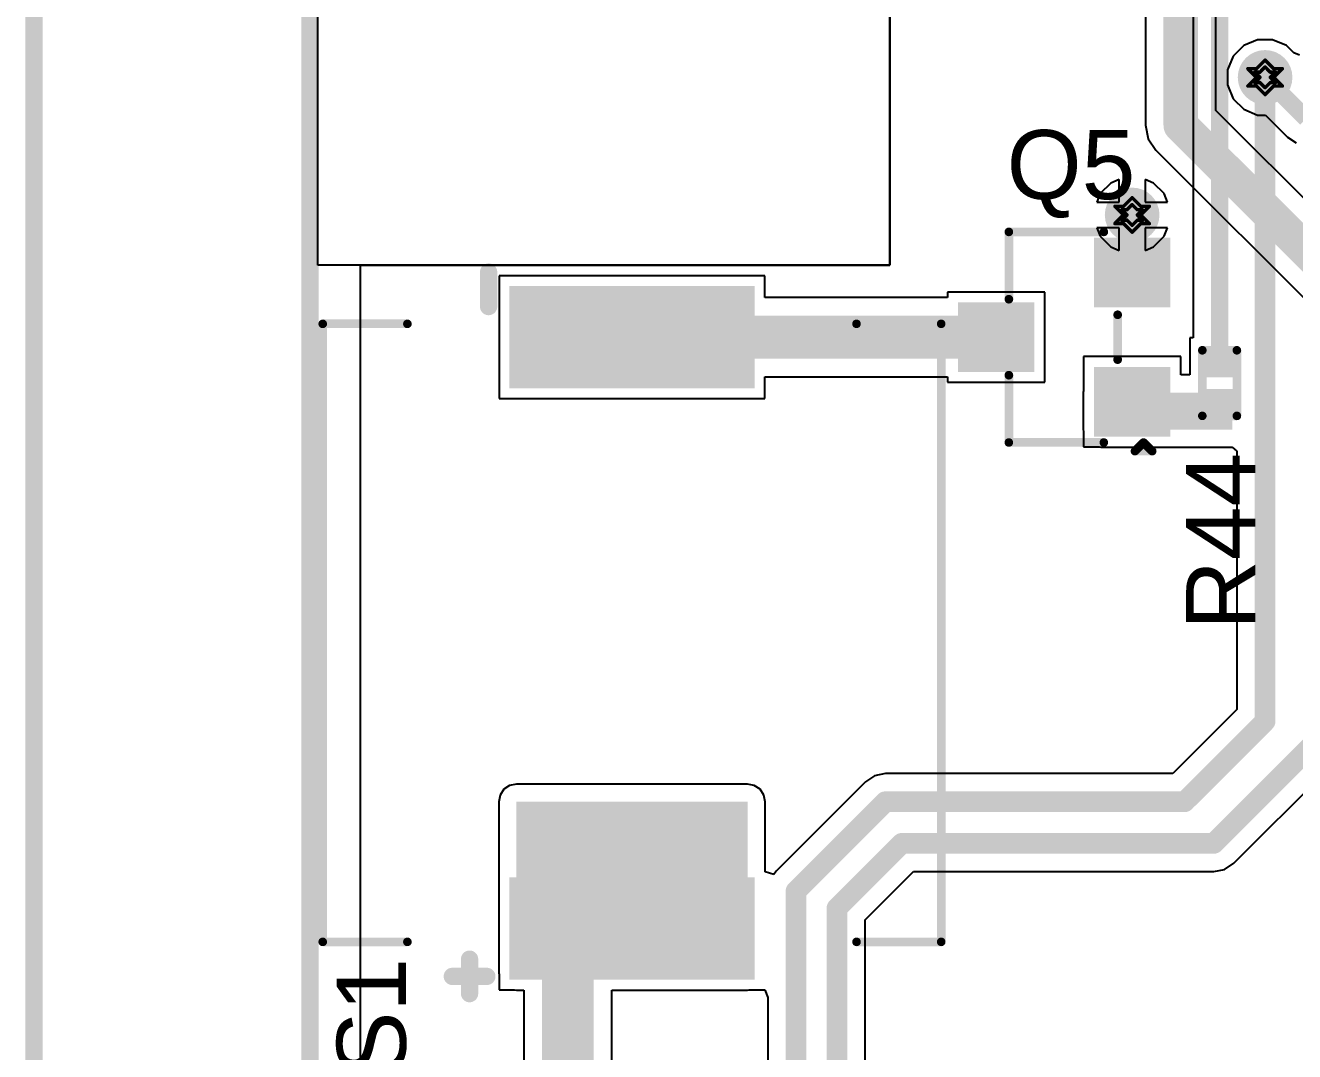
# Model space of a CAD drawing. Header units: inches. Extents: x -18 to 237, y -41 to 211.
# Drawn here: x -7.72 to 10.94, y 24.24 to 39.34 of the extents above; entities that cross this region are included whole.
import ezdxf

# ---------------------------------------------------------------- set-up
doc = ezdxf.new("R2010")
doc.units = ezdxf.units.IN
for name, color, linetype in [('Board Outline', 216, 'Continuous'), ('Bottom Layer', 5, 'Continuous'), ('Bottom Solder', 6, 'Continuous'), ('Dimensions', 6, 'Continuous'), ('Drill Drawing', 1, 'Continuous'), ('Top Layer', 1, 'Continuous'), ('Top Overlay', 2, 'Continuous'), ('Top Paste', 8, 'Continuous'), ('Top Solder', 216, 'Continuous'), ('Via Holes', 16, 'Continuous')]:
    doc.layers.add(name, color=color, linetype=linetype)
doc.styles.add('Arial', font='', dxfattribs={"height": 0.2})
doc.styles.get('Arial').set_extended_font_data('Arial')

# ---------------------------------------------------------------- blocks, each defined once
blk = doc.blocks.new('R___0201_39')
at = {"layer": 'Top Layer'}
for points in [[(-0.41, 0.185), (-0.14, 0.185), (-0.14, -0.185), (-0.41, -0.185)], [(0.14, 0.185), (0.41, 0.185), (0.41, -0.185), (0.14, -0.185)]]:
    blk.add_hatch(color=1, dxfattribs=at).paths.add_polyline_path(points)
at = {"layer": 'Top Paste'}
for points in [[(-0.41, 0.185), (-0.14, 0.185), (-0.14, -0.185), (-0.41, -0.185)], [(0.14, 0.185), (0.41, 0.185), (0.41, -0.185), (0.14, -0.185)]]:
    blk.add_hatch(color=8, dxfattribs=at).paths.add_polyline_path(points)
at = {"layer": 'Top Solder'}
for points in [[(-0.465, 0.24), (-0.085, 0.24), (-0.085, -0.24), (-0.465, -0.24)], [(0.085, 0.24), (0.465, 0.24), (0.465, -0.24), (0.085, -0.24)]]:
    blk.add_hatch(color=216, dxfattribs=at).paths.add_polyline_path(points)
at = {"layer": 'Top Overlay'}
for points in [[(-0.483, -0.254, 0.127, 0.127, 0), (-0.483, 0.254, 0.127, 0.127, 0)], [(0.483, 0.254, 0.127, 0.127, 0), (-0.483, 0.254, 0.127, 0.127, 0)], [(0.483, -0.254, 0.127, 0.127, 0), (0.483, 0.254, 0.127, 0.127, 0)], [(0.483, -0.254, 0.127, 0.127, 0), (-0.483, -0.254, 0.127, 0.127, 0)]]:
    blk.add_lwpolyline(points, format="xyseb", dxfattribs=at)
for points in [[(-0.514, 0.254, 0.0635, 0.0635, 1), (-0.451, 0.254, 0.0635, 0.0635, 1)], [(-0.514, 0.254, 0.0635, 0.0635, 1), (-0.451, 0.254, 0.0635, 0.0635, 1)], [(0.451, 0.254, 0.0635, 0.0635, 1), (0.514, 0.254, 0.0635, 0.0635, 1)], [(0.451, 0.254, 0.0635, 0.0635, 1), (0.514, 0.254, 0.0635, 0.0635, 1)], [(-0.514, -0.254, 0.0635, 0.0635, 1), (-0.451, -0.254, 0.0635, 0.0635, 1)], [(-0.514, -0.254, 0.0635, 0.0635, 1), (-0.451, -0.254, 0.0635, 0.0635, 1)], [(0.451, -0.254, 0.0635, 0.0635, 1), (0.514, -0.254, 0.0635, 0.0635, 1)], [(0.451, -0.254, 0.0635, 0.0635, 1), (0.514, -0.254, 0.0635, 0.0635, 1)]]:
    blk.add_lwpolyline(points, format="xyseb", close=True, dxfattribs=at)
blk = doc.blocks.new('SOT_23_83')
at = {"layer": 'Top Layer'}
for points in [[(-0.41, 1.46), (0.41, 1.46), (0.41, 0.54), (-0.41, 0.54)], [(-1.36, -0.54), (-0.54, -0.54), (-0.54, -1.46), (-1.36, -1.46)], [(0.54, -0.54), (1.36, -0.54), (1.36, -1.46), (0.54, -1.46)]]:
    blk.add_hatch(color=1, dxfattribs=at).paths.add_polyline_path(points)
at = {"layer": 'Top Paste'}
for points in [[(-0.41, 1.46), (0.41, 1.46), (0.41, 0.54), (-0.41, 0.54)], [(-1.36, -0.54), (-0.54, -0.54), (-0.54, -1.46), (-1.36, -1.46)], [(0.54, -0.54), (1.36, -0.54), (1.36, -1.46), (0.54, -1.46)]]:
    blk.add_hatch(color=8, dxfattribs=at).paths.add_polyline_path(points)
at = {"layer": 'Top Solder'}
for points in [[(-0.512, 1.562), (0.512, 1.562), (0.512, 0.438), (-0.512, 0.438)], [(-1.462, -0.438), (-0.438, -0.438), (-0.438, -1.562), (-1.462, -1.562)], [(0.438, -0.438), (1.462, -0.438), (1.462, -1.562), (0.438, -1.562)]]:
    blk.add_hatch(color=216, dxfattribs=at).paths.add_polyline_path(points)
at = {"layer": 'Top Overlay'}
for points in [[(-1.549, 0.813, 0.127, 0.127, 0), (-1.549, -0.584, 0.127, 0.127, 0)], [(-1.549, 0.813, 0.127, 0.127, 0), (-0.559, 0.813, 0.127, 0.127, 0)], [(0.559, 0.813, 0.127, 0.127, 0), (1.549, 0.813, 0.127, 0.127, 0)], [(1.549, 0.813, 0.127, 0.127, 0), (1.549, -0.584, 0.127, 0.127, 0)], [(-0.33, -0.787, 0.127, 0.127, 0), (0.33, -0.787, 0.127, 0.127, 0)], [(-1.676, -1.041, 0.127, 0.127, 0), (-1.549, -1.168, 0.127, 0.127, 0)], [(-1.676, -1.041, 0.127, 0.127, 0), (-1.676, -1.295, 0.127, 0.127, 0)], [(-1.549, -1.168, 0.127, 0.127, 0), (-1.676, -1.295, 0.127, 0.127, 0)]]:
    blk.add_lwpolyline(points, format="xyseb", dxfattribs=at)
for points in [[(-1.581, 0.813, 0.0635, 0.0635, 1), (-1.518, 0.813, 0.0635, 0.0635, 1)], [(-1.581, 0.813, 0.0635, 0.0635, 1), (-1.518, 0.813, 0.0635, 0.0635, 1)], [(-0.591, 0.813, 0.0635, 0.0635, 1), (-0.527, 0.813, 0.0635, 0.0635, 1)], [(0.527, 0.813, 0.0635, 0.0635, 1), (0.591, 0.813, 0.0635, 0.0635, 1)], [(1.518, 0.813, 0.0635, 0.0635, 1), (1.581, 0.813, 0.0635, 0.0635, 1)], [(1.518, 0.813, 0.0635, 0.0635, 1), (1.581, 0.813, 0.0635, 0.0635, 1)], [(-1.581, -0.584, 0.0635, 0.0635, 1), (-1.518, -0.584, 0.0635, 0.0635, 1)], [(1.518, -0.584, 0.0635, 0.0635, 1), (1.581, -0.584, 0.0635, 0.0635, 1)], [(-0.362, -0.787, 0.0635, 0.0635, 1), (-0.298, -0.787, 0.0635, 0.0635, 1)], [(0.298, -0.787, 0.0635, 0.0635, 1), (0.362, -0.787, 0.0635, 0.0635, 1)], [(-1.708, -1.041, 0.0635, 0.0635, 1), (-1.645, -1.041, 0.0635, 0.0635, 1)], [(-1.708, -1.041, 0.0635, 0.0635, 1), (-1.645, -1.041, 0.0635, 0.0635, 1)], [(-1.581, -1.168, 0.0635, 0.0635, 1), (-1.518, -1.168, 0.0635, 0.0635, 1)], [(-1.581, -1.168, 0.0635, 0.0635, 1), (-1.518, -1.168, 0.0635, 0.0635, 1)], [(-1.708, -1.295, 0.0635, 0.0635, 1), (-1.645, -1.295, 0.0635, 0.0635, 1)], [(-1.708, -1.295, 0.0635, 0.0635, 1), (-1.645, -1.295, 0.0635, 0.0635, 1)]]:
    blk.add_lwpolyline(points, format="xyseb", close=True, dxfattribs=at)
blk = doc.blocks.new('PKMCS0909E4000_R1_96')
at = {"layer": 'Top Layer'}
for points in [[(-5, 1.7), (-3.7, 1.7), (-3.7, -1.7), (-5, -1.7)], [(3.7, 1.7), (5, 1.7), (5, -1.7), (3.7, -1.7)]]:
    blk.add_hatch(color=1, dxfattribs=at).paths.add_polyline_path(points)
at = {"layer": 'Top Paste'}
for points in [[(-5, 1.7), (-3.7, 1.7), (-3.7, -1.7), (-5, -1.7)], [(3.7, 1.7), (5, 1.7), (5, -1.7), (3.7, -1.7)]]:
    blk.add_hatch(color=8, dxfattribs=at).paths.add_polyline_path(points)
at = {"layer": 'Top Solder'}
for points in [[(-5.102, 1.802), (-3.598, 1.802), (-3.598, -1.802), (-5.102, -1.802)], [(3.598, 1.802), (5.102, 1.802), (5.102, -1.802), (3.598, -1.802)]]:
    blk.add_hatch(color=216, dxfattribs=at).paths.add_polyline_path(points)
at = {"layer": 'Top Overlay'}
for points in [[(-4.547, 4.547, 0.127, 0.127, 0), (4.547, 4.547, 0.127, 0.127, 0)], [(-4.547, 4.547, 0.127, 0.127, 0), (-4.547, 3.302, 0.127, 0.127, 0)], [(4.547, 4.547, 0.127, 0.127, 0), (4.547, 3.302, 0.127, 0.127, 0)], [(-5.055, 2.642, 0.254, 0.254, 0), (-5.055, 2.134, 0.254, 0.254, 0)], [(-5.309, 2.388, 0.254, 0.254, 0), (-4.801, 2.388, 0.254, 0.254, 0)], [(4.801, 2.108, 0.254, 0.254, 0), (5.309, 2.108, 0.254, 0.254, 0)], [(-4.547, -3.302, 0.127, 0.127, 0), (-4.547, -4.547, 0.127, 0.127, 0)], [(4.547, -3.302, 0.127, 0.127, 0), (4.547, -4.547, 0.127, 0.127, 0)], [(-4.547, -4.547, 0.127, 0.127, 0), (4.547, -4.547, 0.127, 0.127, 0)]]:
    blk.add_lwpolyline(points, format="xyseb", dxfattribs=at)
for points in [[(-4.578, 4.547, 0.0635, 0.0635, 1), (-4.515, 4.547, 0.0635, 0.0635, 1)], [(-4.578, 4.547, 0.0635, 0.0635, 1), (-4.515, 4.547, 0.0635, 0.0635, 1)], [(4.515, 4.547, 0.0635, 0.0635, 1), (4.578, 4.547, 0.0635, 0.0635, 1)], [(4.515, 4.547, 0.0635, 0.0635, 1), (4.578, 4.547, 0.0635, 0.0635, 1)], [(-4.578, 3.302, 0.0635, 0.0635, 1), (-4.515, 3.302, 0.0635, 0.0635, 1)], [(4.515, 3.302, 0.0635, 0.0635, 1), (4.578, 3.302, 0.0635, 0.0635, 1)], [(-5.118, 2.642, 0.127, 0.127, 1), (-4.991, 2.642, 0.127, 0.127, 1)], [(-5.372, 2.388, 0.127, 0.127, 1), (-5.245, 2.388, 0.127, 0.127, 1)], [(-4.864, 2.388, 0.127, 0.127, 1), (-4.737, 2.388, 0.127, 0.127, 1)], [(-5.118, 2.134, 0.127, 0.127, 1), (-4.991, 2.134, 0.127, 0.127, 1)], [(4.737, 2.108, 0.127, 0.127, 1), (4.864, 2.108, 0.127, 0.127, 1)], [(5.245, 2.108, 0.127, 0.127, 1), (5.372, 2.108, 0.127, 0.127, 1)], [(-4.578, -3.302, 0.0635, 0.0635, 1), (-4.515, -3.302, 0.0635, 0.0635, 1)], [(4.515, -3.302, 0.0635, 0.0635, 1), (4.578, -3.302, 0.0635, 0.0635, 1)], [(-4.578, -4.547, 0.0635, 0.0635, 1), (-4.515, -4.547, 0.0635, 0.0635, 1)], [(-4.578, -4.547, 0.0635, 0.0635, 1), (-4.515, -4.547, 0.0635, 0.0635, 1)], [(4.515, -4.547, 0.0635, 0.0635, 1), (4.578, -4.547, 0.0635, 0.0635, 1)], [(4.515, -4.547, 0.0635, 0.0635, 1), (4.578, -4.547, 0.0635, 0.0635, 1)]]:
    blk.add_lwpolyline(points, format="xyseb", close=True, dxfattribs=at)

msp = doc.modelspace()

# ---------------------------------------------------------------- hatches: boundary and pattern name
at = {"layer": 'Bottom Layer'}
h = msp.add_hatch(color=5, dxfattribs=at)
edge = h.paths.add_edge_path()
edge.add_arc((10.508, 38.578), 0.3, 0, 360)
h = msp.add_hatch(color=5, dxfattribs=at)
edge = h.paths.add_edge_path()
edge.add_arc((8.553, 36.554), 0.3, 0, 360)
at = {"layer": 'Bottom Solder'}
h = msp.add_hatch(color=6, dxfattribs=at)
edge = h.paths.add_edge_path()
edge.add_arc((10.508, 38.578), 0.402, 0, 360)
h = msp.add_hatch(color=6, dxfattribs=at)
edge = h.paths.add_edge_path()
edge.add_arc((8.553, 36.554), 0.402, 0, 360)
at = {"layer": 'Top Layer'}
h = msp.add_hatch(color=1, dxfattribs=at)
edge = h.paths.add_edge_path()
edge.add_arc((10.508, 38.578), 0.3, 0, 360)
h = msp.add_hatch(color=1, dxfattribs=at)
edge = h.paths.add_edge_path()
edge.add_arc((8.553, 36.554), 0.3, 0, 360)
for points in [[(8.093, 33.395), (10.024, 33.395), (10.024, 33.94), (8.093, 33.94)], [(-0.502, 25.405), (2.898, 25.405), (2.898, 27.92), (-0.502, 27.92)]]:
    msp.add_hatch(color=1, dxfattribs=at).paths.add_polyline_path(points)
at = {"layer": 'Top Solder'}
h = msp.add_hatch(color=216, dxfattribs=at)
edge = h.paths.add_edge_path()
edge.add_arc((10.508, 38.578), 0.402, 0, 360)
h = msp.add_hatch(color=216, dxfattribs=at)
edge = h.paths.add_edge_path()
edge.add_arc((8.553, 36.554), 0.402, 0, 360)
at = {"layer": 'Via Holes'}
h = msp.add_hatch(color=7, dxfattribs=at)
edge = h.paths.add_edge_path()
edge.add_arc((10.508, 38.578), 0.15, 0, 360)
h = msp.add_hatch(color=7, dxfattribs=at)
edge = h.paths.add_edge_path()
edge.add_arc((8.553, 36.554), 0.15, 0, 360)

# ---------------------------------------------------------------- linework, layer by layer
at = {"layer": 'Board Outline'}
msp.add_lwpolyline([(-3.538, 110.524, 0.254, 0.254, 0), (-3.538, -3.476, 0.254, 0.254, 0)], format="xyseb", dxfattribs=at)
at = {"layer": 'Bottom Layer'}
for p, q in [((-3.42, 35.815), (-3.42, 77.955)), ((4.99, 77.955), (4.99, 35.815)), ((4.99, 35.815), (4.99, 49.817)), ((8.75, 43.082), (8.75, 37.874)), ((9.786, 38.088), (9.786, 41.665)), ((10.194, 39.048), (10.039, 38.892)), ((10.398, 39.132), (10.194, 39.048)), ((10.618, 39.132), (10.398, 39.132)), ((10.822, 39.048), (10.618, 39.132)), ((10.929, 38.941), (10.822, 39.048)), ((10.039, 38.892), (9.954, 38.688)), ((11.012, 38.906), (10.929, 38.941)), ((9.954, 38.688), (9.954, 38.468)), ((9.954, 38.468), (10.039, 38.264)), ((10.039, 38.264), (10.194, 38.109)), ((16.504, 31.37), (9.786, 38.088)), ((10.194, 38.109), (10.398, 38.024)), ((10.398, 38.024), (10.513, 38.024)), ((10.513, 38.024), (10.838, 37.699)), ((8.75, 37.874), (8.789, 37.676)), ((8.789, 37.676), (8.901, 37.508)), ((10.838, 37.699), (10.964, 37.615)), ((8.901, 37.508), (15.923, 30.486)), ((8.239, 37.023), (8.084, 36.867)), ((8.363, 37.074), (8.239, 37.023)), ((8.363, 36.744), (8.363, 37.074)), ((8.867, 37.023), (8.744, 37.074)), ((8.744, 37.074), (8.744, 36.744)), ((9.023, 36.867), (8.867, 37.023)), ((8.084, 36.867), (8.032, 36.744)), ((9.074, 36.744), (9.023, 36.867)), ((8.032, 36.744), (8.363, 36.744)), ((8.744, 36.744), (9.074, 36.744)), ((8.363, 36.363), (8.032, 36.363)), ((8.032, 36.363), (8.084, 36.24)), ((8.084, 36.24), (8.239, 36.084)), ((8.363, 36.033), (8.363, 36.363)), ((9.074, 36.363), (8.744, 36.363)), ((8.744, 36.363), (8.744, 36.033)), ((8.867, 36.084), (9.023, 36.24)), ((9.023, 36.24), (9.074, 36.363)), ((8.239, 36.084), (8.363, 36.033)), ((8.744, 36.033), (8.867, 36.084)), ((4.99, 35.815), (-3.42, 35.815)), ((-2.794, 19.501), (-2.794, 35.815)), ((-2.794, 35.815), (4.99, 35.815))]:
    msp.add_line(p, q, dxfattribs=at)
for points in [[(9.268, 37.874, 0.508, 0.508, 0), (9.268, 43.082, 0.508, 0.508, 0)], [(10.508, 38.578, 0.254, 0.254, 0), (11.113, 37.973, 0.254, 0.254, 0)], [(9.268, 37.874, 0.508, 0.508, 0), (16.289, 30.852, 0.508, 0.508, 0)]]:
    msp.add_lwpolyline(points, format="xyseb", dxfattribs=at)
for points in [[(10.445, 38.578, 0.127, 0.127, 1), (10.572, 38.578, 0.127, 0.127, 1)], [(9.141, 37.874, 0.254, 0.254, 1), (9.395, 37.874, 0.254, 0.254, 1)], [(9.141, 37.874, 0.254, 0.254, 1), (9.395, 37.874, 0.254, 0.254, 1)]]:
    msp.add_lwpolyline(points, format="xyseb", close=True, dxfattribs=at)
at = {"layer": 'Dimensions'}
msp.add_lwpolyline([(-7.595, -3.476, 0.254, 0.254, 0), (-7.595, 45.347, 0.254, 0.254, 0)], format="xyseb", dxfattribs=at)
at = {"layer": 'Drill Drawing'}
for points in [[(10.381, 38.705, 0.0508, 0.0508, 0), (10.508, 38.832, 0.0508, 0.0508, 0)], [(10.508, 38.832, 0.0508, 0.0508, 0), (10.635, 38.705, 0.0508, 0.0508, 0)], [(10.254, 38.705, 0.0508, 0.0508, 0), (10.381, 38.578, 0.0508, 0.0508, 0)], [(10.254, 38.705, 0.0508, 0.0508, 0), (10.381, 38.705, 0.0508, 0.0508, 0)], [(10.356, 38.654, 0.0508, 0.0508, 0), (10.432, 38.578, 0.0508, 0.0508, 0)], [(10.356, 38.654, 0.0508, 0.0508, 0), (10.432, 38.654, 0.0508, 0.0508, 0)], [(10.432, 38.654, 0.0508, 0.0508, 0), (10.508, 38.731, 0.0508, 0.0508, 0)], [(10.508, 38.731, 0.0508, 0.0508, 0), (10.584, 38.654, 0.0508, 0.0508, 0)], [(10.584, 38.654, 0.0508, 0.0508, 0), (10.661, 38.654, 0.0508, 0.0508, 0)], [(10.584, 38.578, 0.0508, 0.0508, 0), (10.661, 38.654, 0.0508, 0.0508, 0)], [(10.635, 38.705, 0.0508, 0.0508, 0), (10.762, 38.705, 0.0508, 0.0508, 0)], [(10.635, 38.578, 0.0508, 0.0508, 0), (10.762, 38.705, 0.0508, 0.0508, 0)], [(10.254, 38.451, 0.0508, 0.0508, 0), (10.381, 38.578, 0.0508, 0.0508, 0)], [(10.254, 38.451, 0.0508, 0.0508, 0), (10.381, 38.451, 0.0508, 0.0508, 0)], [(10.356, 38.502, 0.0508, 0.0508, 0), (10.432, 38.578, 0.0508, 0.0508, 0)], [(10.356, 38.502, 0.0508, 0.0508, 0), (10.432, 38.502, 0.0508, 0.0508, 0)], [(10.381, 38.451, 0.0508, 0.0508, 0), (10.508, 38.324, 0.0508, 0.0508, 0)], [(10.432, 38.502, 0.0508, 0.0508, 0), (10.508, 38.426, 0.0508, 0.0508, 0)], [(10.508, 38.426, 0.0508, 0.0508, 0), (10.584, 38.502, 0.0508, 0.0508, 0)], [(10.508, 38.324, 0.0508, 0.0508, 0), (10.635, 38.451, 0.0508, 0.0508, 0)], [(10.584, 38.578, 0.0508, 0.0508, 0), (10.661, 38.502, 0.0508, 0.0508, 0)], [(10.584, 38.502, 0.0508, 0.0508, 0), (10.661, 38.502, 0.0508, 0.0508, 0)], [(10.635, 38.578, 0.0508, 0.0508, 0), (10.762, 38.451, 0.0508, 0.0508, 0)], [(10.635, 38.451, 0.0508, 0.0508, 0), (10.762, 38.451, 0.0508, 0.0508, 0)], [(8.426, 36.681, 0.0508, 0.0508, 0), (8.553, 36.808, 0.0508, 0.0508, 0)], [(8.553, 36.808, 0.0508, 0.0508, 0), (8.68, 36.681, 0.0508, 0.0508, 0)], [(8.299, 36.681, 0.0508, 0.0508, 0), (8.426, 36.554, 0.0508, 0.0508, 0)], [(8.299, 36.681, 0.0508, 0.0508, 0), (8.426, 36.681, 0.0508, 0.0508, 0)], [(8.401, 36.63, 0.0508, 0.0508, 0), (8.477, 36.554, 0.0508, 0.0508, 0)], [(8.401, 36.63, 0.0508, 0.0508, 0), (8.477, 36.63, 0.0508, 0.0508, 0)], [(8.477, 36.63, 0.0508, 0.0508, 0), (8.553, 36.706, 0.0508, 0.0508, 0)], [(8.553, 36.706, 0.0508, 0.0508, 0), (8.629, 36.63, 0.0508, 0.0508, 0)], [(8.629, 36.63, 0.0508, 0.0508, 0), (8.706, 36.63, 0.0508, 0.0508, 0)], [(8.629, 36.554, 0.0508, 0.0508, 0), (8.706, 36.63, 0.0508, 0.0508, 0)], [(8.68, 36.681, 0.0508, 0.0508, 0), (8.807, 36.681, 0.0508, 0.0508, 0)], [(8.68, 36.554, 0.0508, 0.0508, 0), (8.807, 36.681, 0.0508, 0.0508, 0)], [(8.299, 36.427, 0.0508, 0.0508, 0), (8.426, 36.554, 0.0508, 0.0508, 0)], [(8.299, 36.427, 0.0508, 0.0508, 0), (8.426, 36.427, 0.0508, 0.0508, 0)], [(8.401, 36.477, 0.0508, 0.0508, 0), (8.477, 36.554, 0.0508, 0.0508, 0)], [(8.401, 36.477, 0.0508, 0.0508, 0), (8.477, 36.477, 0.0508, 0.0508, 0)], [(8.426, 36.427, 0.0508, 0.0508, 0), (8.553, 36.3, 0.0508, 0.0508, 0)], [(8.477, 36.477, 0.0508, 0.0508, 0), (8.553, 36.401, 0.0508, 0.0508, 0)], [(8.553, 36.401, 0.0508, 0.0508, 0), (8.629, 36.477, 0.0508, 0.0508, 0)], [(8.553, 36.3, 0.0508, 0.0508, 0), (8.68, 36.427, 0.0508, 0.0508, 0)], [(8.629, 36.554, 0.0508, 0.0508, 0), (8.706, 36.477, 0.0508, 0.0508, 0)], [(8.629, 36.477, 0.0508, 0.0508, 0), (8.706, 36.477, 0.0508, 0.0508, 0)], [(8.68, 36.554, 0.0508, 0.0508, 0), (8.807, 36.427, 0.0508, 0.0508, 0)], [(8.68, 36.427, 0.0508, 0.0508, 0), (8.807, 36.427, 0.0508, 0.0508, 0)]]:
    msp.add_lwpolyline(points, format="xyseb", dxfattribs=at)
for points in [[(10.496, 38.832, 0.0254, 0.0254, 1), (10.521, 38.832, 0.0254, 0.0254, 1)], [(10.496, 38.832, 0.0254, 0.0254, 1), (10.521, 38.832, 0.0254, 0.0254, 1)], [(10.242, 38.705, 0.0254, 0.0254, 1), (10.267, 38.705, 0.0254, 0.0254, 1)], [(10.242, 38.705, 0.0254, 0.0254, 1), (10.267, 38.705, 0.0254, 0.0254, 1)], [(10.343, 38.654, 0.0254, 0.0254, 1), (10.369, 38.654, 0.0254, 0.0254, 1)], [(10.343, 38.654, 0.0254, 0.0254, 1), (10.369, 38.654, 0.0254, 0.0254, 1)], [(10.369, 38.705, 0.0254, 0.0254, 1), (10.394, 38.705, 0.0254, 0.0254, 1)], [(10.369, 38.705, 0.0254, 0.0254, 1), (10.394, 38.705, 0.0254, 0.0254, 1)], [(10.419, 38.654, 0.0254, 0.0254, 1), (10.445, 38.654, 0.0254, 0.0254, 1)], [(10.419, 38.654, 0.0254, 0.0254, 1), (10.445, 38.654, 0.0254, 0.0254, 1)], [(10.496, 38.731, 0.0254, 0.0254, 1), (10.521, 38.731, 0.0254, 0.0254, 1)], [(10.496, 38.731, 0.0254, 0.0254, 1), (10.521, 38.731, 0.0254, 0.0254, 1)], [(10.572, 38.654, 0.0254, 0.0254, 1), (10.597, 38.654, 0.0254, 0.0254, 1)], [(10.572, 38.654, 0.0254, 0.0254, 1), (10.597, 38.654, 0.0254, 0.0254, 1)], [(10.623, 38.705, 0.0254, 0.0254, 1), (10.648, 38.705, 0.0254, 0.0254, 1)], [(10.623, 38.705, 0.0254, 0.0254, 1), (10.648, 38.705, 0.0254, 0.0254, 1)], [(10.648, 38.654, 0.0254, 0.0254, 1), (10.673, 38.654, 0.0254, 0.0254, 1)], [(10.648, 38.654, 0.0254, 0.0254, 1), (10.673, 38.654, 0.0254, 0.0254, 1)], [(10.75, 38.705, 0.0254, 0.0254, 1), (10.775, 38.705, 0.0254, 0.0254, 1)], [(10.75, 38.705, 0.0254, 0.0254, 1), (10.775, 38.705, 0.0254, 0.0254, 1)], [(10.242, 38.451, 0.0254, 0.0254, 1), (10.267, 38.451, 0.0254, 0.0254, 1)], [(10.242, 38.451, 0.0254, 0.0254, 1), (10.267, 38.451, 0.0254, 0.0254, 1)], [(10.343, 38.502, 0.0254, 0.0254, 1), (10.369, 38.502, 0.0254, 0.0254, 1)], [(10.343, 38.502, 0.0254, 0.0254, 1), (10.369, 38.502, 0.0254, 0.0254, 1)], [(10.369, 38.578, 0.0254, 0.0254, 1), (10.394, 38.578, 0.0254, 0.0254, 1)], [(10.369, 38.578, 0.0254, 0.0254, 1), (10.394, 38.578, 0.0254, 0.0254, 1)], [(10.369, 38.451, 0.0254, 0.0254, 1), (10.394, 38.451, 0.0254, 0.0254, 1)], [(10.369, 38.451, 0.0254, 0.0254, 1), (10.394, 38.451, 0.0254, 0.0254, 1)], [(10.419, 38.578, 0.0254, 0.0254, 1), (10.445, 38.578, 0.0254, 0.0254, 1)], [(10.419, 38.578, 0.0254, 0.0254, 1), (10.445, 38.578, 0.0254, 0.0254, 1)], [(10.419, 38.502, 0.0254, 0.0254, 1), (10.445, 38.502, 0.0254, 0.0254, 1)], [(10.419, 38.502, 0.0254, 0.0254, 1), (10.445, 38.502, 0.0254, 0.0254, 1)], [(10.496, 38.426, 0.0254, 0.0254, 1), (10.521, 38.426, 0.0254, 0.0254, 1)], [(10.496, 38.426, 0.0254, 0.0254, 1), (10.521, 38.426, 0.0254, 0.0254, 1)], [(10.572, 38.578, 0.0254, 0.0254, 1), (10.597, 38.578, 0.0254, 0.0254, 1)], [(10.572, 38.578, 0.0254, 0.0254, 1), (10.597, 38.578, 0.0254, 0.0254, 1)], [(10.572, 38.502, 0.0254, 0.0254, 1), (10.597, 38.502, 0.0254, 0.0254, 1)], [(10.572, 38.502, 0.0254, 0.0254, 1), (10.597, 38.502, 0.0254, 0.0254, 1)], [(10.623, 38.578, 0.0254, 0.0254, 1), (10.648, 38.578, 0.0254, 0.0254, 1)], [(10.623, 38.578, 0.0254, 0.0254, 1), (10.648, 38.578, 0.0254, 0.0254, 1)], [(10.623, 38.451, 0.0254, 0.0254, 1), (10.648, 38.451, 0.0254, 0.0254, 1)], [(10.623, 38.451, 0.0254, 0.0254, 1), (10.648, 38.451, 0.0254, 0.0254, 1)], [(10.648, 38.502, 0.0254, 0.0254, 1), (10.673, 38.502, 0.0254, 0.0254, 1)], [(10.648, 38.502, 0.0254, 0.0254, 1), (10.673, 38.502, 0.0254, 0.0254, 1)], [(10.75, 38.451, 0.0254, 0.0254, 1), (10.775, 38.451, 0.0254, 0.0254, 1)], [(10.75, 38.451, 0.0254, 0.0254, 1), (10.775, 38.451, 0.0254, 0.0254, 1)], [(10.496, 38.324, 0.0254, 0.0254, 1), (10.521, 38.324, 0.0254, 0.0254, 1)], [(10.496, 38.324, 0.0254, 0.0254, 1), (10.521, 38.324, 0.0254, 0.0254, 1)], [(8.541, 36.808, 0.0254, 0.0254, 1), (8.566, 36.808, 0.0254, 0.0254, 1)], [(8.541, 36.808, 0.0254, 0.0254, 1), (8.566, 36.808, 0.0254, 0.0254, 1)], [(8.287, 36.681, 0.0254, 0.0254, 1), (8.312, 36.681, 0.0254, 0.0254, 1)], [(8.287, 36.681, 0.0254, 0.0254, 1), (8.312, 36.681, 0.0254, 0.0254, 1)], [(8.388, 36.63, 0.0254, 0.0254, 1), (8.414, 36.63, 0.0254, 0.0254, 1)], [(8.388, 36.63, 0.0254, 0.0254, 1), (8.414, 36.63, 0.0254, 0.0254, 1)], [(8.414, 36.681, 0.0254, 0.0254, 1), (8.439, 36.681, 0.0254, 0.0254, 1)], [(8.414, 36.681, 0.0254, 0.0254, 1), (8.439, 36.681, 0.0254, 0.0254, 1)], [(8.464, 36.63, 0.0254, 0.0254, 1), (8.49, 36.63, 0.0254, 0.0254, 1)], [(8.464, 36.63, 0.0254, 0.0254, 1), (8.49, 36.63, 0.0254, 0.0254, 1)], [(8.541, 36.706, 0.0254, 0.0254, 1), (8.566, 36.706, 0.0254, 0.0254, 1)], [(8.541, 36.706, 0.0254, 0.0254, 1), (8.566, 36.706, 0.0254, 0.0254, 1)], [(8.617, 36.63, 0.0254, 0.0254, 1), (8.642, 36.63, 0.0254, 0.0254, 1)], [(8.617, 36.63, 0.0254, 0.0254, 1), (8.642, 36.63, 0.0254, 0.0254, 1)], [(8.668, 36.681, 0.0254, 0.0254, 1), (8.693, 36.681, 0.0254, 0.0254, 1)], [(8.668, 36.681, 0.0254, 0.0254, 1), (8.693, 36.681, 0.0254, 0.0254, 1)], [(8.693, 36.63, 0.0254, 0.0254, 1), (8.718, 36.63, 0.0254, 0.0254, 1)], [(8.693, 36.63, 0.0254, 0.0254, 1), (8.718, 36.63, 0.0254, 0.0254, 1)], [(8.795, 36.681, 0.0254, 0.0254, 1), (8.82, 36.681, 0.0254, 0.0254, 1)], [(8.795, 36.681, 0.0254, 0.0254, 1), (8.82, 36.681, 0.0254, 0.0254, 1)], [(8.287, 36.427, 0.0254, 0.0254, 1), (8.312, 36.427, 0.0254, 0.0254, 1)], [(8.287, 36.427, 0.0254, 0.0254, 1), (8.312, 36.427, 0.0254, 0.0254, 1)], [(8.388, 36.477, 0.0254, 0.0254, 1), (8.414, 36.477, 0.0254, 0.0254, 1)], [(8.388, 36.477, 0.0254, 0.0254, 1), (8.414, 36.477, 0.0254, 0.0254, 1)], [(8.414, 36.554, 0.0254, 0.0254, 1), (8.439, 36.554, 0.0254, 0.0254, 1)], [(8.414, 36.554, 0.0254, 0.0254, 1), (8.439, 36.554, 0.0254, 0.0254, 1)], [(8.414, 36.427, 0.0254, 0.0254, 1), (8.439, 36.427, 0.0254, 0.0254, 1)], [(8.414, 36.427, 0.0254, 0.0254, 1), (8.439, 36.427, 0.0254, 0.0254, 1)], [(8.464, 36.554, 0.0254, 0.0254, 1), (8.49, 36.554, 0.0254, 0.0254, 1)], [(8.464, 36.554, 0.0254, 0.0254, 1), (8.49, 36.554, 0.0254, 0.0254, 1)], [(8.464, 36.477, 0.0254, 0.0254, 1), (8.49, 36.477, 0.0254, 0.0254, 1)], [(8.464, 36.477, 0.0254, 0.0254, 1), (8.49, 36.477, 0.0254, 0.0254, 1)], [(8.541, 36.401, 0.0254, 0.0254, 1), (8.566, 36.401, 0.0254, 0.0254, 1)], [(8.541, 36.401, 0.0254, 0.0254, 1), (8.566, 36.401, 0.0254, 0.0254, 1)], [(8.617, 36.554, 0.0254, 0.0254, 1), (8.642, 36.554, 0.0254, 0.0254, 1)], [(8.617, 36.554, 0.0254, 0.0254, 1), (8.642, 36.554, 0.0254, 0.0254, 1)], [(8.617, 36.477, 0.0254, 0.0254, 1), (8.642, 36.477, 0.0254, 0.0254, 1)], [(8.617, 36.477, 0.0254, 0.0254, 1), (8.642, 36.477, 0.0254, 0.0254, 1)], [(8.668, 36.554, 0.0254, 0.0254, 1), (8.693, 36.554, 0.0254, 0.0254, 1)], [(8.668, 36.554, 0.0254, 0.0254, 1), (8.693, 36.554, 0.0254, 0.0254, 1)], [(8.668, 36.427, 0.0254, 0.0254, 1), (8.693, 36.427, 0.0254, 0.0254, 1)], [(8.668, 36.427, 0.0254, 0.0254, 1), (8.693, 36.427, 0.0254, 0.0254, 1)], [(8.693, 36.477, 0.0254, 0.0254, 1), (8.718, 36.477, 0.0254, 0.0254, 1)], [(8.693, 36.477, 0.0254, 0.0254, 1), (8.718, 36.477, 0.0254, 0.0254, 1)], [(8.795, 36.427, 0.0254, 0.0254, 1), (8.82, 36.427, 0.0254, 0.0254, 1)], [(8.795, 36.427, 0.0254, 0.0254, 1), (8.82, 36.427, 0.0254, 0.0254, 1)], [(8.541, 36.3, 0.0254, 0.0254, 1), (8.566, 36.3, 0.0254, 0.0254, 1)], [(8.541, 36.3, 0.0254, 0.0254, 1), (8.566, 36.3, 0.0254, 0.0254, 1)]]:
    msp.add_lwpolyline(points, format="xyseb", close=True, dxfattribs=at)
at = {"layer": 'Top Layer'}
for p, q in [((-3.42, 35.815), (-3.42, 77.955)), ((4.99, 77.955), (4.99, 35.815)), ((4.99, 35.815), (4.99, 52.075)), ((9.451, 49.771), (9.451, 34.744)), ((8.239, 37.023), (8.084, 36.867)), ((8.363, 37.074), (8.239, 37.023)), ((8.363, 36.744), (8.363, 37.074)), ((8.867, 37.023), (8.744, 37.074)), ((8.744, 37.074), (8.744, 36.744)), ((9.023, 36.867), (8.867, 37.023)), ((8.084, 36.867), (8.032, 36.744)), ((9.074, 36.744), (9.023, 36.867)), ((8.032, 36.744), (8.363, 36.744)), ((8.744, 36.744), (9.074, 36.744)), ((8.363, 36.363), (8.032, 36.363)), ((8.032, 36.363), (8.084, 36.24)), ((8.084, 36.24), (8.239, 36.084)), ((8.363, 36.033), (8.363, 36.363)), ((9.074, 36.363), (8.744, 36.363)), ((8.744, 36.363), (8.744, 36.033)), ((8.867, 36.084), (9.023, 36.24)), ((9.023, 36.24), (9.074, 36.363)), ((8.239, 36.084), (8.363, 36.033)), ((8.744, 36.033), (8.867, 36.084)), ((4.99, 35.815), (-3.42, 35.815)), ((-2.794, 19.501), (-2.794, 35.815)), ((-2.794, 35.815), (4.99, 35.815)), ((3.152, 35.659), (-0.756, 35.659)), ((-0.756, 35.659), (-0.756, 33.851)), ((3.152, 35.337), (3.152, 35.659)), ((5.839, 35.337), (3.152, 35.337)), ((7.267, 35.419), (5.839, 35.419)), ((5.839, 35.419), (5.839, 35.337)), ((7.267, 34.091), (7.267, 35.419)), ((9.451, 34.744), (9.4, 34.744)), ((9.4, 34.744), (9.4, 34.199)), ((9.267, 34.469), (7.839, 34.469)), ((7.839, 34.469), (7.839, 33.965)), ((9.267, 34.199), (9.267, 34.469)), ((3.152, 33.851), (3.152, 34.172)), ((3.152, 34.172), (5.839, 34.172)), ((5.839, 34.172), (5.839, 34.091)), ((9.4, 34.199), (9.267, 34.199)), ((5.839, 34.091), (7.267, 34.091)), ((-0.756, 33.851), (3.152, 33.851)), ((7.839, 33.965), (7.834, 33.94)), ((7.834, 33.94), (7.834, 33.395)), ((7.834, 33.395), (7.839, 33.37)), ((7.839, 33.37), (7.839, 33.141)), ((7.839, 33.141), (8.068, 33.141)), ((8.068, 33.141), (8.093, 33.136)), ((8.093, 33.136), (10.024, 33.136)), ((10.024, 33.136), (10.094, 33.079)), ((10.094, 33.079), (10.094, 29.276)), ((10.094, 29.276), (9.153, 28.335)), ((10.047, 27.015), (11.809, 28.777)), ((4.631, 28.213), (3.317, 26.899)), ((4.766, 28.303), (4.631, 28.213)), ((4.924, 28.335), (4.766, 28.303)), ((9.153, 28.335), (4.924, 28.335)), ((-0.741, 28.019), (-0.761, 27.92)), ((-0.685, 28.103), (-0.741, 28.019)), ((-0.601, 28.159), (-0.685, 28.103)), ((-0.502, 28.179), (-0.601, 28.159)), ((2.898, 28.179), (-0.502, 28.179)), ((2.997, 28.159), (2.898, 28.179)), ((3.081, 28.103), (2.997, 28.159)), ((3.137, 28.019), (3.081, 28.103)), ((3.157, 27.92), (3.137, 28.019)), ((-0.761, 27.92), (-0.761, 25.405)), ((3.157, 26.888), (3.157, 27.92)), ((3.284, 26.849), (3.157, 26.888)), ((3.317, 26.899), (3.284, 26.849)), ((4.626, 26.182), (5.337, 26.894)), ((5.337, 26.894), (9.754, 26.894)), ((9.754, 26.894), (9.912, 26.925)), ((9.912, 26.925), (10.047, 27.015)), ((4.626, 18.654), (4.626, 26.182)), ((-0.761, 25.405), (-0.756, 25.38)), ((-0.756, 25.38), (-0.756, 25.151)), ((-0.756, 25.151), (-0.527, 25.151)), ((-0.527, 25.151), (-0.502, 25.146)), ((-0.502, 25.146), (-0.393, 25.146)), ((-0.393, 25.146), (-0.393, 23.284)), ((0.901, 23.433), (0.901, 25.146)), ((0.901, 25.146), (2.898, 25.146)), ((2.898, 25.146), (2.923, 25.151)), ((2.923, 25.151), (3.152, 25.151)), ((3.152, 25.151), (3.196, 25.042)), ((3.196, 25.042), (3.196, 19.168))]:
    msp.add_line(p, q, dxfattribs=at)
for points in [[(9.839, 34.355, 0.254, 0.254, 0), (9.839, 49.771, 0.254, 0.254, 0)], [(10.508, 29.104, 0.305, 0.305, 0), (10.508, 38.578, 0.305, 0.305, 0)], [(8.553, 35.705, 0.381, 0.381, 0), (8.553, 36.554, 0.381, 0.381, 0)], [(1.198, 34.755, 0.635, 0.635, 0), (6.553, 34.755, 0.635, 0.635, 0)], [(9.324, 27.92, 0.305, 0.305, 0), (10.508, 29.104, 0.305, 0.305, 0)], [(9.754, 27.308, 0.305, 0.305, 0), (11.516, 29.07, 0.305, 0.305, 0)], [(3.61, 26.606, 0.305, 0.305, 0), (4.924, 27.92, 0.305, 0.305, 0)], [(4.924, 27.92, 0.305, 0.305, 0), (9.324, 27.92, 0.305, 0.305, 0)], [(0.127, 26.055, 1, 1, 0), (0.127, 27.265, 1, 1, 0)], [(4.212, 26.354, 0.305, 0.305, 0), (5.166, 27.308, 0.305, 0.305, 0)], [(5.166, 27.308, 0.305, 0.305, 0), (9.754, 27.308, 0.305, 0.305, 0)], [(3.61, 18.997, 0.305, 0.305, 0), (3.61, 26.606, 0.305, 0.305, 0)], [(0.254, 25.905, 1, 1, 0), (0.404, 26.055, 1, 1, 0)], [(0.404, 26.055, 1, 1, 0), (1.198, 26.055, 1, 1, 0)], [(4.212, 18.654, 0.305, 0.305, 0), (4.212, 26.354, 0.305, 0.305, 0)], [(0.254, 23.433, 0.762, 0.762, 0), (0.254, 25.905, 0.762, 0.762, 0)]]:
    msp.add_lwpolyline(points, format="xyseb", dxfattribs=at)
for points in [[(10.432, 38.578, 0.152, 0.152, 1), (10.584, 38.578, 0.152, 0.152, 1)], [(8.458, 36.554, 0.191, 0.191, 1), (8.648, 36.554, 0.191, 0.191, 1)], [(8.458, 35.705, 0.191, 0.191, 1), (8.648, 35.705, 0.191, 0.191, 1)], [(1.039, 34.755, 0.318, 0.318, 1), (1.357, 34.755, 0.318, 0.318, 1)], [(6.394, 34.755, 0.318, 0.318, 1), (6.712, 34.755, 0.318, 0.318, 1)], [(9.776, 34.355, 0.127, 0.127, 1), (9.903, 34.355, 0.127, 0.127, 1)], [(10.432, 29.104, 0.152, 0.152, 1), (10.584, 29.104, 0.152, 0.152, 1)], [(10.432, 29.104, 0.152, 0.152, 1), (10.584, 29.104, 0.152, 0.152, 1)], [(4.848, 27.92, 0.152, 0.152, 1), (5.001, 27.92, 0.152, 0.152, 1)], [(4.848, 27.92, 0.152, 0.152, 1), (5.001, 27.92, 0.152, 0.152, 1)], [(9.248, 27.92, 0.152, 0.152, 1), (9.401, 27.92, 0.152, 0.152, 1)], [(9.248, 27.92, 0.152, 0.152, 1), (9.401, 27.92, 0.152, 0.152, 1)], [(-0.123, 27.265, 0.5, 0.5, 1), (0.377, 27.265, 0.5, 0.5, 1)], [(5.09, 27.308, 0.152, 0.152, 1), (5.242, 27.308, 0.152, 0.152, 1)], [(5.09, 27.308, 0.152, 0.152, 1), (5.242, 27.308, 0.152, 0.152, 1)], [(9.677, 27.308, 0.152, 0.152, 1), (9.83, 27.308, 0.152, 0.152, 1)], [(9.677, 27.308, 0.152, 0.152, 1), (9.83, 27.308, 0.152, 0.152, 1)], [(3.534, 26.606, 0.152, 0.152, 1), (3.686, 26.606, 0.152, 0.152, 1)], [(3.534, 26.606, 0.152, 0.152, 1), (3.686, 26.606, 0.152, 0.152, 1)], [(-0.123, 26.055, 0.5, 0.5, 1), (0.377, 26.055, 0.5, 0.5, 1)], [(0.154, 26.055, 0.5, 0.5, 1), (0.654, 26.055, 0.5, 0.5, 1)], [(0.154, 26.055, 0.5, 0.5, 1), (0.654, 26.055, 0.5, 0.5, 1)], [(0.948, 26.055, 0.5, 0.5, 1), (1.448, 26.055, 0.5, 0.5, 1)], [(4.136, 26.354, 0.152, 0.152, 1), (4.288, 26.354, 0.152, 0.152, 1)], [(4.136, 26.354, 0.152, 0.152, 1), (4.288, 26.354, 0.152, 0.152, 1)], [(0.004, 25.905, 0.5, 0.5, 1), (0.504, 25.905, 0.5, 0.5, 1)], [(0.064, 25.905, 0.381, 0.381, 1), (0.445, 25.905, 0.381, 0.381, 1)]]:
    msp.add_lwpolyline(points, format="xyseb", close=True, dxfattribs=at)

# ---------------------------------------------------------------- block references
for name, p, rotation in [('SOT_23_83', (7.553, 34.755), 90), ('PKMCS0909E4000_R1_96', (1.198, 30.405), 90), ('R___0201_39', (9.839, 34.08), 270)]:
    msp.add_blockref(name, p, dxfattribs=dict(rotation=rotation))

# ---------------------------------------------------------------- texts
at = {"layer": 'Top Overlay', "style": 'Arial'}
msp.add_text('Q5', height=1.016, dxfattribs=at).set_placement((6.707, 36.787))
for s, p in [('R44', (10.363, 30.45)), ('LS1', (-2.127, 23.097))]:
    msp.add_text(s, height=1.016, rotation=90, dxfattribs=at).set_placement(p)

doc.saveas('drawing.dxf')
